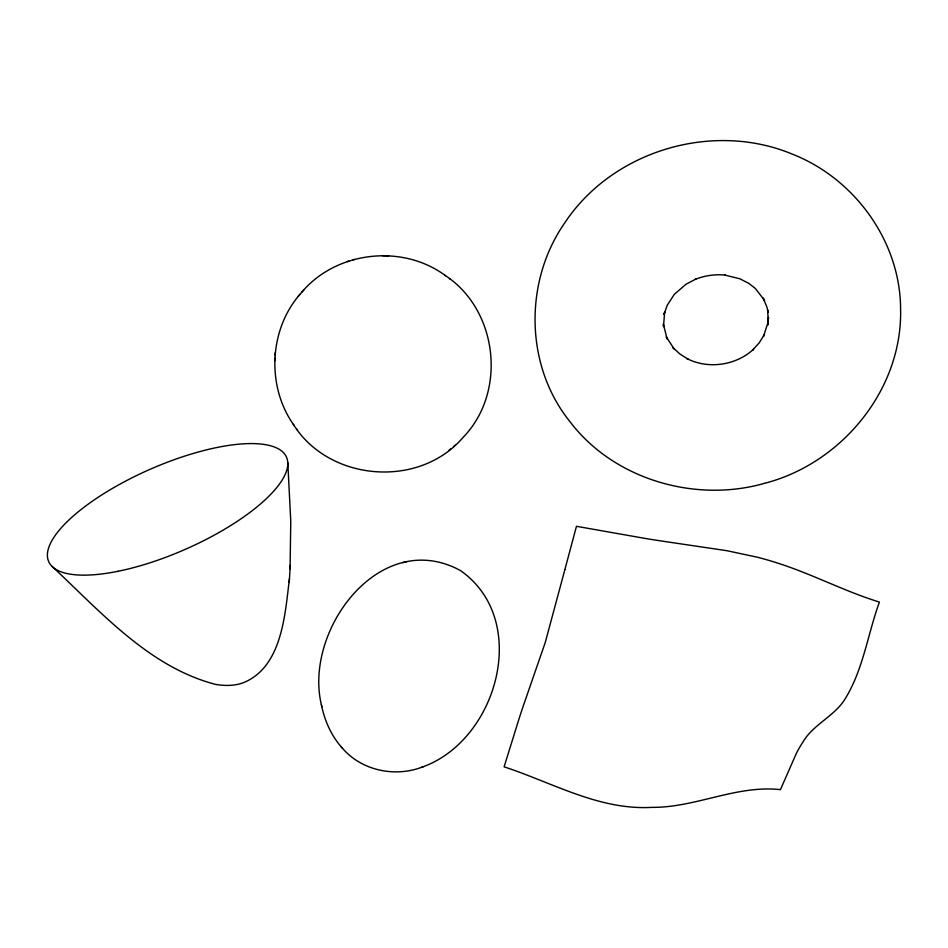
<?xml version="1.0" encoding="UTF-8"?>
<svg xmlns="http://www.w3.org/2000/svg" width="948" height="948" viewBox="0 0 948 948"><rect width="100%" height="100%" fill="white"/><g stroke="black" fill="none" stroke-linecap="round" stroke-linejoin="round"><path stroke-width="1.42" d="M299.947 294.318C268.77 330.236 266.435 387.021 294.188 425.569M290.076 568.907L290.763 521.044L287.789 462.671M52.069 566.394C100.63 611.661 148.895 667.013 215.516 684.385C224.984 686.02 235.08 685.996 244.122 682.418C282.504 666.1 285.004 613.522 289.448 578.837M289.235 582.368L290.301 565.15M274.778 360.643L274.944 358.154M275.121 355.168L275.299 352.644M768.224 320.009L767.655 325.188L768.508 317.462L768.224 320.009L767.631 309.949L768.141 312.354L766.908 307.081L763.164 298.087L764.467 300.279L755.355 288.465L748.896 283.428L739.819 278.771L724.545 275.015L725.208 275.086C715.041 274.067 704.66 275.584 695.18 279.387L695.773 279.127L686.044 284.21L674.324 294.307L667.202 305.303L663.991 314.487L664.655 312.034L663.505 326.61L663.351 324.169L667.179 339.111L666.266 336.824L674.194 349.018L672.89 347.525L679.87 353.995L688.011 359.102L686.802 358.534C708.203 369.519 735.932 365.501 753.577 349.243L752.558 350.12L759.253 342.797L764.408 334.478L763.531 336.291L767.939 322.711M422.867 766.849C497.593 739.855 531.07 619.885 460.373 570.506C380.089 526.875 303.17 630.562 321.502 705.182M302.068 291.877C336.682 251.078 402.568 243.755 445.465 275.655M298.253 296.297L303.727 289.946M293.299 424.325C329.051 481.631 419.206 488.872 463.169 437.312C507.227 391.915 497.925 309.771 444.896 275.24M448.996 450.276L450.632 448.949M453.476 446.591L455.17 445.216M342.086 747.818C361.212 770.499 394.581 777.573 421.919 767.181M421.339 767.382L423.46 766.636M764.491 483.338C841.611 463.56 902.603 389.64 900.588 308.989C900.399 241.681 854.895 178.828 792.729 154.299C712.706 120.704 612.266 150.673 564.487 223.266C523.912 281.675 524.908 365.81 569.89 421.564C613.901 479.783 695.631 503.009 764.325 483.385M347.252 261.612L348.734 261.162M353.023 259.835L354.398 259.42M406.917 561.654L402.687 562.662M388.68 255.818L382.494 255.652M449.459 278.629L450.134 279.115M321.372 704.542C324.382 720.042 330.911 735.055 341.363 747M340.948 746.526L342.489 748.28M296.724 429.053L297.542 430.202M321.692 706.07L321.822 706.698M564.878 569.594L545.266 642.448L523.734 704.613A288.488 28.594 -77.3 0 0 519.551 717.162L504.099 766.837C552.518 782.692 599.183 810.362 651.88 807.364C695.595 807.755 736.62 784.754 780.441 789.648L796.64 752.748A130.563 33.535 -78.6 0 1 802.553 742.64C812.697 724.782 833.316 716.984 844.419 699.991C863.225 670.343 867.562 634.579 879.412 602.075C844.277 591.291 811.654 573.753 776.578 562.756A164.739 76.006 20.6 0 0 757.855 557.329L726.95 550.717L664.963 541.521A607.419 200.419 15.1 0 1 646.157 538.606L576.467 526.306L564.878 569.594M118.192 571.241A129.852 43.715 -23.7 0 0 287.208 459.128A129.852 43.715 -23.7 0 0 97.407 497.759A129.852 43.715 -23.7 0 0 118.192 571.241"/></g></svg>
